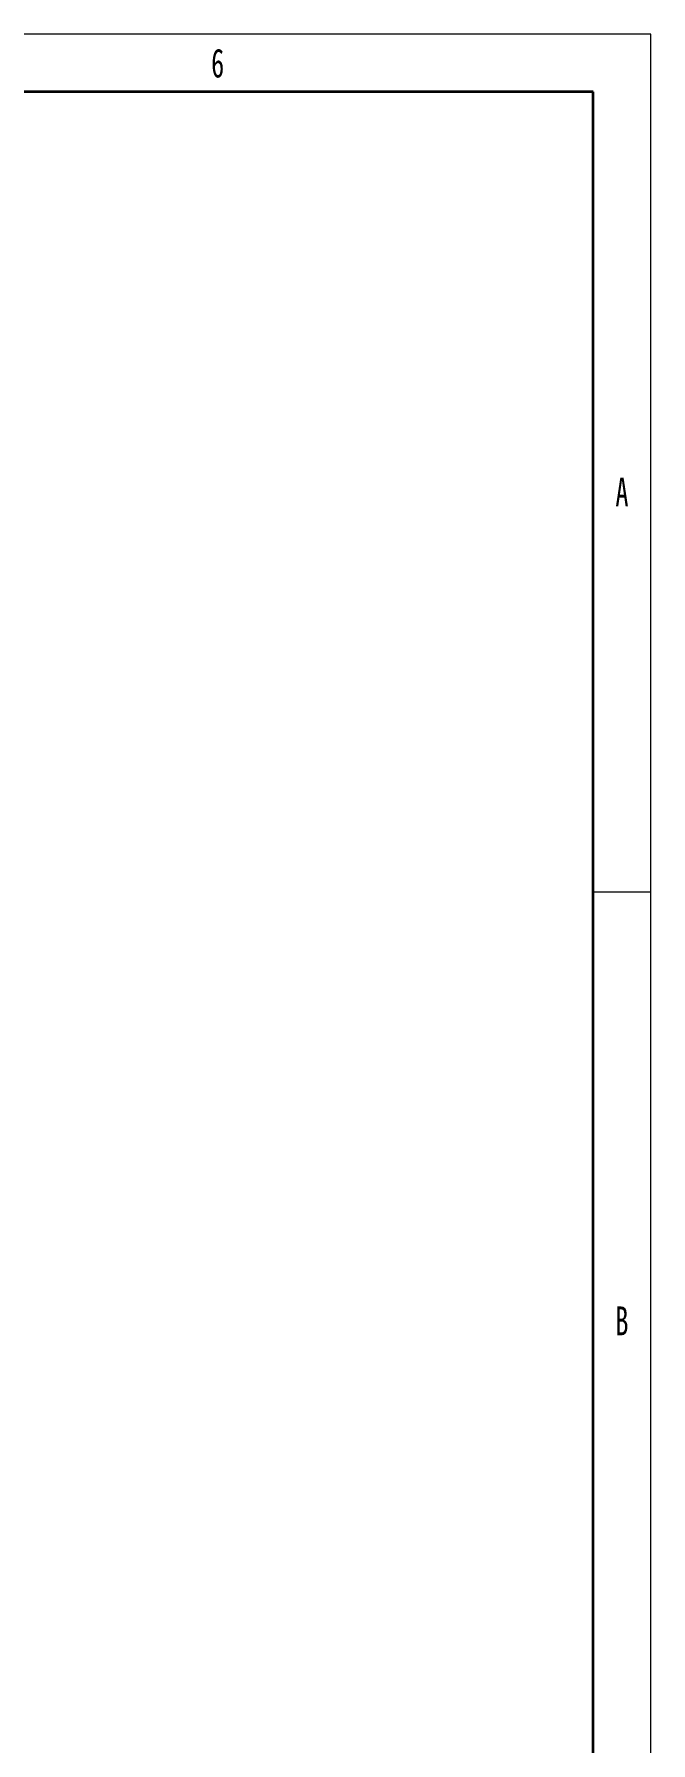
# Model space of a CAD drawing. Header units: millimetres. Extents: x -5250 to 5250, y -3712 to 3712.
# Drawn here: x 3915 to 5250, y 15 to 3712 of the extents above; entities that cross this region are included whole.
import ezdxf
from ezdxf.enums import TextEntityAlignment as Align

# ---------------------------------------------------------------- set-up
doc = ezdxf.new("R2010")
doc.units = ezdxf.units.MM
for name, color, linetype, lineweight in [('尺寸线层', 3, 'Continuous', 18), ('粗实线层', 7, 'Continuous', 35), ('细实线层', 7, 'Continuous', 18)]:
    doc.layers.add(name, color=color, linetype=linetype, lineweight=lineweight)
doc.styles.add('标准', font='', dxfattribs={"width": 0.667})
doc.styles.get('标准').set_extended_font_data('宋体')

# ---------------------------------------------------------------- blocks, each defined once
blk = doc.blocks.new('$CAXA_FRAME_13B17AC1$')
at = {"layer": '粗实线层'}
for p, q in [((205, 143.5), (-185, 143.5)), ((205, -143.5), (205, 143.5))]:
    blk.add_line(p, q, dxfattribs=at)
at = {"layer": '细实线层'}
for p, q in [((210, 148.5), (-210, 148.5)), ((210, -148.5), (210, 148.5)), ((210, 74.25), (205, 74.25))]:
    blk.add_line(p, q, dxfattribs=at)
at = {"layer": '尺寸线层', "style": '标准', "width": 0.667}
for tag, p in [('T1', (-162.5, 146)), ('T2', (-105, 146)), ('T3', (-35, 146)), ('T4', (35, 146)), ('T5', (105, 146)), ('T6', (172.5, 146)), ('L1', (-187.5, 108.875)), ('R1', (207.5, 108.875)), ('L2', (-187.5, 37.125)), ('R2', (207.5, 37.125)), ('L3', (-187.5, -37.125)), ('R3', (207.5, -37.125)), ('L4', (-187.5, -108.875)), ('R4', (207.5, -108.875)), ('B1', (-162.5, -146)), ('B2', (-105, -146)), ('B3', (-35, -146)), ('B4', (35, -146)), ('B5', (105, -146)), ('B6', (172.5, -146))]:
    blk.add_attdef(tag, text='', height=2.595, dxfattribs=at).set_placement(p, align=Align.MIDDLE_CENTER)

msp = doc.modelspace()

# ---------------------------------------------------------------- block references
at = {"layer": '粗实线层'}
ref = msp.add_blockref('$CAXA_FRAME_13B17AC1$', (0, 0), dxfattribs=dict(at, xscale=25, yscale=25, zscale=25))
ref.add_attrib('R1', 'A', dxfattribs={"layer": '尺寸线层', "height": 62.5, "style": '标准', "width": 0.667}).set_placement((5187.5, 2721.875), align=Align.MIDDLE_CENTER)
ref.add_attrib('R2', 'B', dxfattribs={"layer": '尺寸线层', "height": 62.5, "style": '标准', "width": 0.667}).set_placement((5187.5, 928.125), align=Align.MIDDLE_CENTER)
ref.add_attrib('T6', '6', dxfattribs={"layer": '尺寸线层', "height": 62.5, "style": '标准', "width": 0.667}).set_placement((4312.5, 3650), align=Align.MIDDLE_CENTER)

doc.saveas('drawing.dxf')
